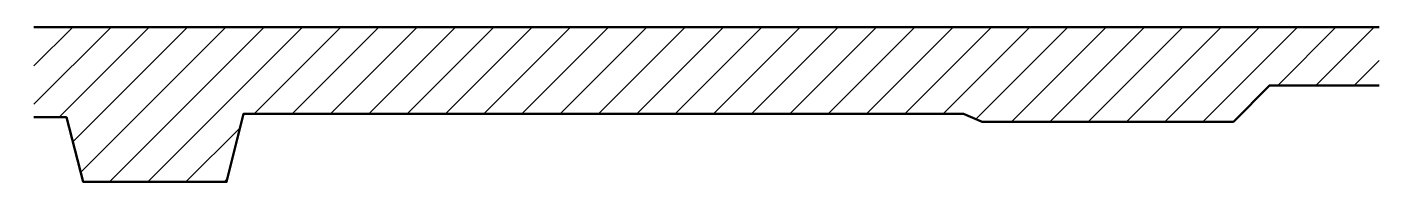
# Model space of a CAD drawing. Header units: millimetres. Extents: x 24859265 to 26550985, y 32092698 to 33532929.
# Drawn here: x 26273001 to 26312844, y 33015096 to 33019632 of the extents above; entities that cross this region are included whole.
import ezdxf

# ---------------------------------------------------------------- set-up
doc = ezdxf.new("R2010")
doc.units = ezdxf.units.MM
doc.layers.add('Труба профиль', color=7, linetype='Continuous', lineweight=50)

msp = doc.modelspace()

# ---------------------------------------------------------------- hatches: boundary and pattern name
at = {"layer": 'Труба профиль', "lineweight": 9}
h = msp.add_hatch(dxfattribs=at)
h.set_pattern_fill('ANSI31', color=1, scale=250)
h.paths.add_polyline_path([(26312643.9564, 33018224.2951), (26312443.9564, 33018274.2951), (26312843.9564, 33018374.2951), (26312643.9564, 33018424.2951), (26312643.9564, 33019632.4746), (26273201.3877, 33019632.4746), (26273201.3877, 33018424.2951), (26273401.3877, 33018374.2951), (26273001.3877, 33018274.2951), (26273201.3877, 33018224.2951), (26273201.3877, 33016990.4302), (26274150.2347, 33016990.4302), (26274647.9636, 33015095.6224), (26278847.9636, 33015095.6224), (26279345.6925, 33017090.4302), (26300457.9338, 33017090.4302), (26301007.9359, 33016855.9306), (26308373.3766, 33016855.9306), (26309428.9219, 33017924.5189), (26312643.9564, 33017924.5189)])

# ---------------------------------------------------------------- linework, layer by layer
at = {"layer": 'Труба профиль', "color": 1}
msp.add_line((26273201.3877, 33019632.4746), (26312643.9564, 33019632.4746), dxfattribs=at)
msp.add_lwpolyline([(26273201.3877, 33016990.4302), (26274150.2347, 33016990.4302), (26274647.9636, 33015095.6224), (26278847.9636, 33015095.6224), (26279345.6925, 33017090.4302), (26300457.9338, 33017090.4302), (26301007.9359, 33016855.9306), (26308373.3766, 33016855.9306), (26309428.9219, 33017924.5189), (26312643.9564, 33017924.5189)], dxfattribs=at)

doc.saveas('drawing.dxf')
